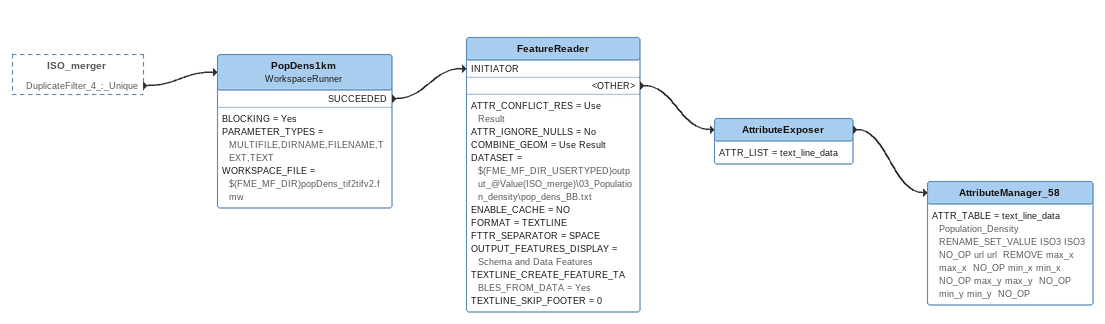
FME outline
ISO_merger [outside]
    DuplicateFilter_4_:_Unique -> PopDens1km
PopDens1km: WorkspaceRunner
    BLOCKING = Yes
    PARAMETER_TYPES = MULTIFILE,DIRNAME,FILENAME,TEXT,TEXT
    WORKSPACE_FILE = $(FME_MF_DIR)popDens_tif2tifv2.fmw
    SUCCEEDED -> FeatureReader [INITIATOR]
FeatureReader
    ATTR_CONFLICT_RES = Use Result
    ATTR_IGNORE_NULLS = No
    COMBINE_GEOM = Use Result
    DATASET = $(FME_MF_DIR_USERTYPED)output_@Value(ISO_merge)\03_Population_density\pop_dens_BB.txt
    ENABLE_CACHE = NO
    FORMAT = TEXTLINE
    FTTR_SEPARATOR = SPACE
    OUTPUT_FEATURES_DISPLAY = Schema and Data Features
    TEXTLINE_CREATE_FEATURE_TABLES_FROM_DATA = Yes
    TEXTLINE_SKIP_FOOTER = 0
    <OTHER> -> AttributeExposer
AttributeExposer
    ATTR_LIST = text_line_data
    -> AttributeManager_58
AttributeManager_58
    ATTR_TABLE = text_line_data Population_Density  RENAME_SET_VALUE ISO3 ISO3  NO_OP url url  REMOVE max_x max_x  NO_OP min_x min_x  NO_OP max_y max_y  NO_OP min_y min_y  NO_OP
